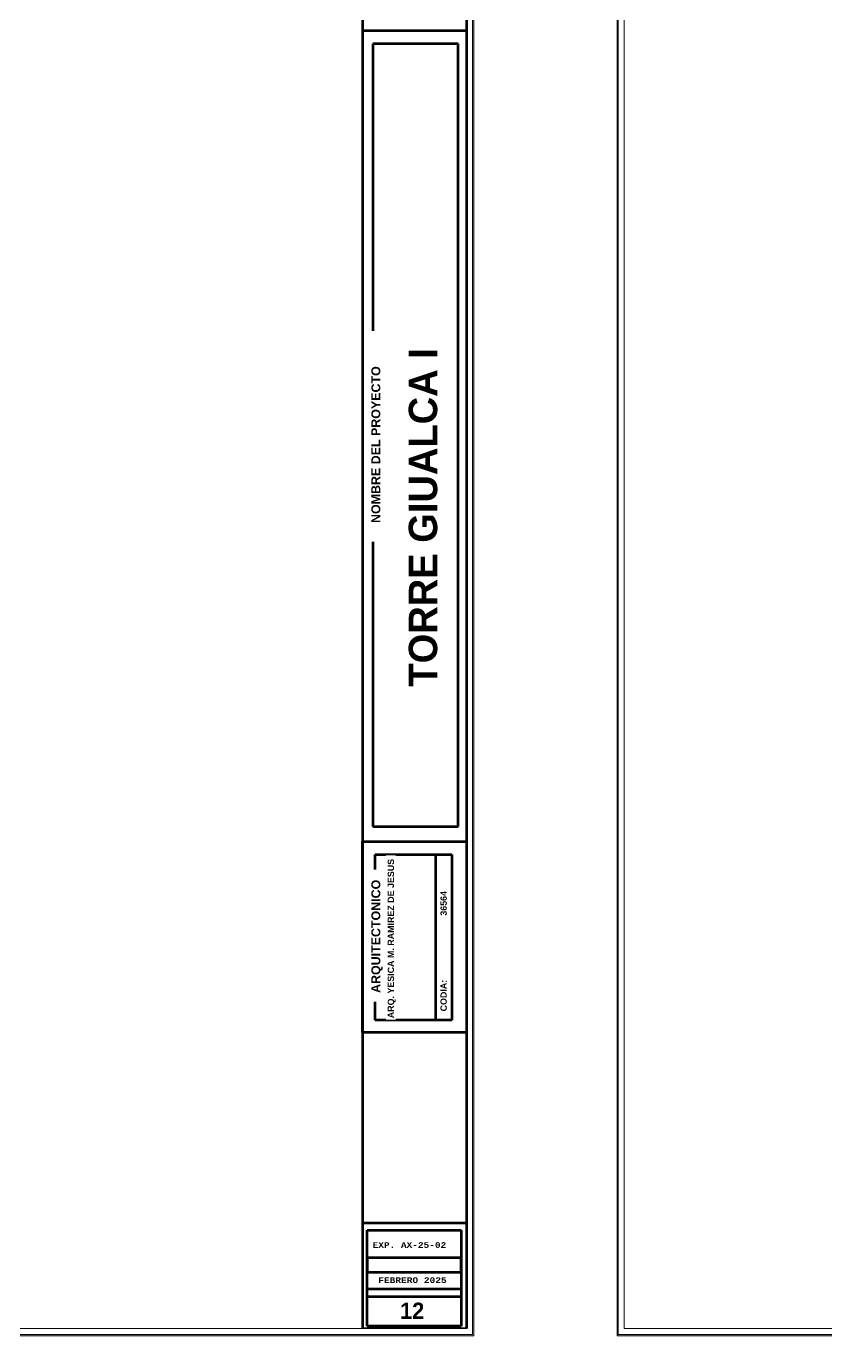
# Model space of a CAD drawing. Header units: metres. Extents: x -144 to 1000, y -717 to 29.
# Drawn here: x 70.79 to 98.67, y -672.35 to -626.69 of the extents above; entities that cross this region are included whole.
import ezdxf

# ---------------------------------------------------------------- set-up
doc = ezdxf.new("R2010")
doc.units = ezdxf.units.M
doc.layers.get('0').update_dxf_attribs({"color": 1})
for name, color, linetype, lineweight in [('G-ANNO-TTLB', 3, 'Continuous', 18), ('G-ANNO-TTLB-WIDE', 1, 'Continuous', 70), ('G-IMPT', 1, 'Continuous', 9)]:
    doc.layers.add(name, color=color, linetype=linetype, lineweight=lineweight)
doc.styles.add('Arial_B', font='arialbd.ttf', dxfattribs={"height": 0.0025})
doc.styles.add('Arial_B_1', font='arialbd.ttf', dxfattribs={"height": 0.001786})
doc.styles.add('Britannic Bold_B_4', font='', dxfattribs={"height": 0.004465})
doc.styles.add('Britannic Bold_B_6', font='', dxfattribs={"height": 0.005})
doc.styles.add('Courier New_B_3', font='courbd.ttf', dxfattribs={"height": 0.2625})
doc.styles.add('Courier New_B_4', font='courbd.ttf', dxfattribs={"height": 0.001587})
doc.styles.get('Britannic Bold_B_4').set_extended_font_data('Britannic Bold', bold=True)
doc.styles.get('Britannic Bold_B_6').set_extended_font_data('Britannic Bold', bold=True)

# ---------------------------------------------------------------- blocks, each defined once
blk = doc.blocks.new('tarjeta de nathalie 00')
at = {"layer": 'G-IMPT', "lineweight": 9}
h = blk.add_hatch(color=3, dxfattribs=at)
h.paths.add_polyline_path([(-145.23888, -717.38489), (-145.21019, -717.38489), (-145.21019, -716.89355), (-145.21019, -716.79934), (-145.23888, -716.79934), (-145.23888, -716.89379)])
h.paths.add_polyline_path([(-145.20996, -716.7991), (-145.20996, -717.3851), (-145.2392, -717.3851), (-145.2392, -716.7991)])
h.paths.add_polyline_path([(-145.23902, -717.3868), (-145.20826, -717.3868), (-145.20826, -716.7974), (-145.2392, -716.7974), (-146.09866, -716.7974), (-146.09866, -717.3868)])
h.paths.add_polyline_path([(-145.20795, -716.79707), (-145.20795, -717.3871), (-146.09898, -717.3871), (-146.09898, -716.79707)])
at = {"layer": 'G-ANNO-TTLB'}
for p, q in [((-146.09898, -716.79707), (-146.09898, -717.3871)), ((-146.09898, -716.79707), (-146.09898, -717.38713)), ((-146.09866, -717.3868), (-146.09866, -716.7974)), ((-146.09696, -717.3851), (-146.09696, -716.7991)), ((-145.23902, -717.3868), (-146.09866, -717.3868))]:
    blk.add_line(p, q, dxfattribs=at)
at = {"layer": 'G-ANNO-TTLB', "color": 3}
for p, q in [((-145.20826, -716.7974), (-145.20826, -717.3868)), ((-145.20795, -717.3871), (-145.20795, -716.79707)), ((-145.20795, -717.38713), (-145.20795, -716.79707)), ((-145.2392, -716.7991), (-145.2392, -717.3851)), ((-145.20996, -717.3851), (-145.20996, -716.7991)), ((-145.23888, -717.38489), (-145.23888, -716.89379)), ((-145.21019, -716.89355), (-145.21019, -717.38489)), ((-146.09898, -717.3871), (-145.20795, -717.3871)), ((-146.09898, -717.38713), (-145.20795, -717.38713)), ((-145.20996, -717.3851), (-146.09696, -717.3851)), ((-145.2392, -717.3851), (-145.20996, -717.3851)), ((-145.20826, -717.3868), (-145.23902, -717.3868)), ((-145.21019, -717.38489), (-145.23888, -717.38489))]:
    blk.add_line(p, q, dxfattribs=at)
at = {"layer": 'G-ANNO-TTLB-WIDE', "color": 3}
for p, q in [((-145.2392, -716.7991), (-145.2392, -717.3851)), ((-145.20996, -716.7991), (-145.20996, -717.3851)), ((-145.20996, -717.02049), (-145.2392, -717.02049)), ((-145.21233, -717.0241), (-145.23627, -717.0241)), ((-145.23627, -717.0241), (-145.23627, -717.1091)), ((-145.21233, -717.24403), (-145.21233, -717.0241)), ((-145.23627, -717.16403), (-145.23627, -717.24403)), ((-145.23627, -717.24403), (-145.21233, -717.24403)), ((-145.2392, -717.24821), (-145.20996, -717.24821)), ((-145.2392, -717.30194), (-145.2392, -717.24821)), ((-145.20996, -717.24821), (-145.20996, -717.30194)), ((-145.23559, -717.25789), (-145.23559, -717.25185)), ((-145.23559, -717.25185), (-145.21413, -717.25185)), ((-145.21856, -717.29848), (-145.21856, -717.25185)), ((-145.21413, -717.25185), (-145.21413, -717.29848)), ((-145.23559, -717.29848), (-145.23559, -717.29331)), ((-145.21413, -717.29848), (-145.23559, -717.29848)), ((-145.20996, -717.30194), (-145.2392, -717.30194)), ((-145.2392, -717.35541), (-145.20996, -717.35541)), ((-145.23791, -717.35747), (-145.21146, -717.35747)), ((-145.23791, -717.3844), (-145.23791, -717.35747)), ((-145.21146, -717.35747), (-145.21146, -717.3844)), ((-145.23791, -717.36524), (-145.23791, -717.36926)), ((-145.21146, -717.36524), (-145.23791, -717.36524)), ((-145.21146, -717.36926), (-145.21146, -717.36524)), ((-145.23791, -717.36926), (-145.21146, -717.36926)), ((-145.23791, -717.3739), (-145.22469, -717.3739)), ((-145.23791, -717.3844), (-145.23791, -717.3739)), ((-145.23791, -717.3739), (-145.21146, -717.3739)), ((-145.23791, -717.37615), (-145.23791, -717.3739)), ((-145.21146, -717.37615), (-145.23791, -717.37615)), ((-145.22469, -717.3739), (-145.21146, -717.3739)), ((-145.21146, -717.3739), (-145.21146, -717.3844)), ((-145.21146, -717.3739), (-145.21146, -717.37615)), ((-145.21146, -717.3844), (-145.23791, -717.3844)), ((-145.22469, -717.3844), (-145.23791, -717.3844)), ((-145.21146, -717.3844), (-145.22469, -717.3844))]:
    blk.add_line(p, q, dxfattribs=at)
at = {"layer": 'G-ANNO-TTLB', "lineweight": 9, "attachment_point": 1}
for s, insert, char_height, width, style in [('EXP. AX-25-02', (-145.23635, -717.36083), 0.0015875, 0.027097, 'Courier New_B_4'), ('FEBRERO 2025', (-145.23478, -717.37069), 0.0016, 0.0250126, 'Courier New_B_3')]:
    blk.add_mtext(s, dxfattribs=dict(at, insert=insert, char_height=char_height, width=width, style=style))
at = {"layer": 'G-ANNO-TTLB', "lineweight": 9, "attachment_point": 1, "rotation": 90, "bg_fill": 3, "box_fill_scale": 1.25, "bg_fill_color": 256, "bg_fill_true_color": 13158600, "bg_fill_transparency": 0}
for s, insert, char_height, width, style in [('TORRE GIUALCA I', (-145.2262, -717.20472), 0.008, 0.1678172, 'Britannic Bold_B_4'), ('NOMBRE DEL PROYECTO', (-145.2367, -717.15875), 0.0025, 0.0533122, 'Arial_B'), ('CODIA:                          36564', (-145.2173, -717.29598), 0.0017859, 0.0412887, 'Arial_B_1'), ('ARQUITECTONICO', (-145.2367, -717.2908), 0.0025, 0.0340148, 'Arial_B')]:
    blk.add_mtext(s, dxfattribs=dict(at, insert=insert, char_height=char_height, width=width, style=style))
at = {"layer": 'G-ANNO-TTLB', "lineweight": 9, "insert": (-145.23213, -717.2979), "char_height": 0.0017859, "width": 0.0453611, "attachment_point": 1, "rotation": 90, "style": 'Arial_B_1', "bg_fill": 3, "box_fill_scale": 1.25, "bg_fill_color": 256, "bg_fill_true_color": 13158600, "bg_fill_transparency": 0}
blk.add_mtext('\\pxt4;ARQ. YESICA M. RAMIREZ DE JESUS', dxfattribs=at)

msp = doc.modelspace()

# ---------------------------------------------------------------- block references
at = {"xscale": 124.1004357506149, "yscale": 124.1004357506149, "zscale": 124.1004357506149}
for p in [(18106.759, 88355.704), (18222.336, 88355.704)]:
    msp.add_blockref('tarjeta de nathalie 00', p, dxfattribs=at)

# ---------------------------------------------------------------- next in the draw order: texts
at = {"layer": 'G-ANNO-TTLB', "style": 'Britannic Bold_B_6'}
msp.add_text('12', height=0.5651, dxfattribs=at).set_placement((83.824, -671.76))

doc.saveas('drawing.dxf')
